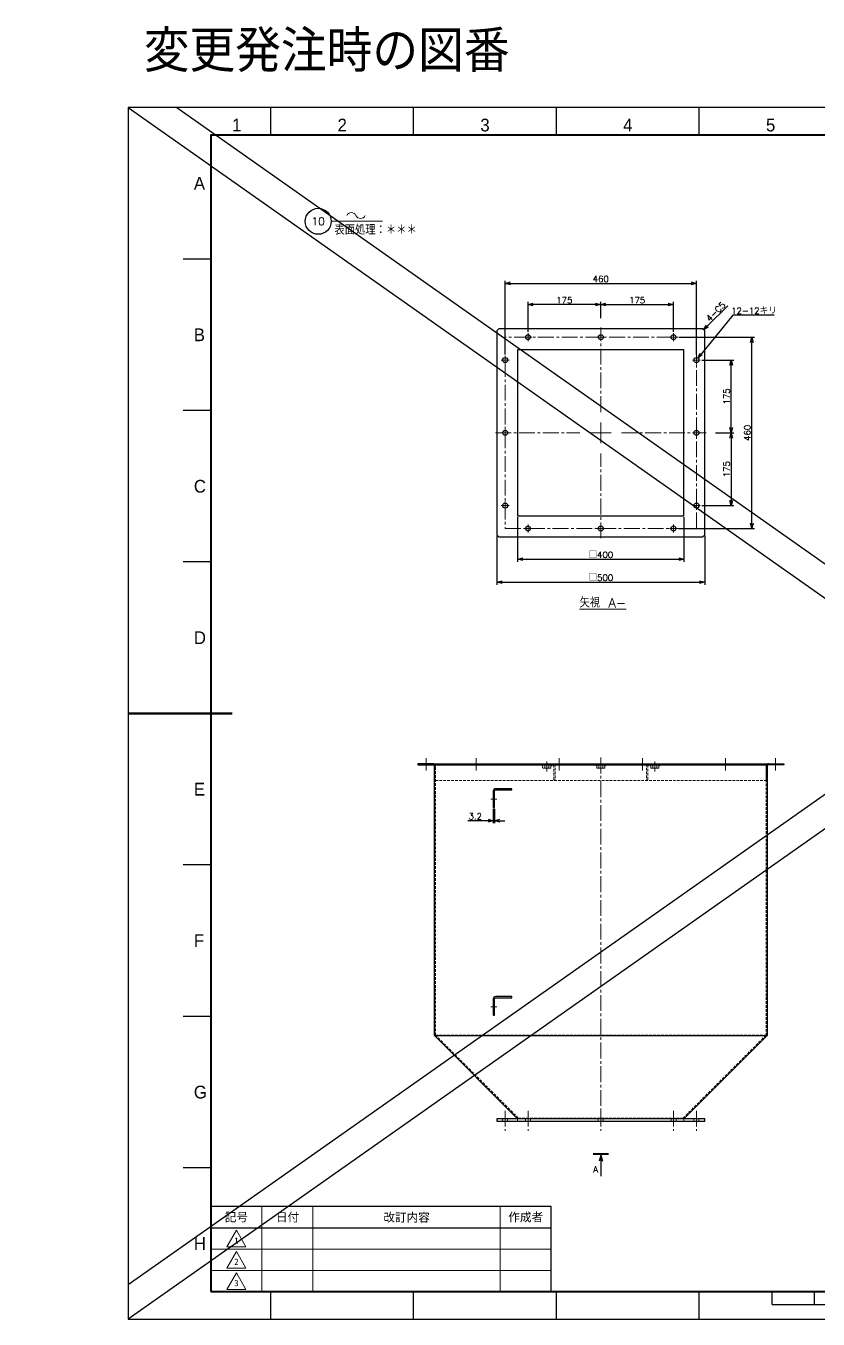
# Model space of a CAD drawing. Header units: millimetres. Extents: x 0 to 13385, y -24 to 3112.
# Drawn here: x 4395 to 6301, y 0 to 3111 of the extents above; entities that cross this region are included whole.
import ezdxf
from ezdxf import colors
from ezdxf.entities.mleader import LeaderData, LeaderLine
from ezdxf.enums import TextEntityAlignment as Align
from ezdxf.math import Vec2, Vec3

# ---------------------------------------------------------------- set-up
doc = ezdxf.new("R2010")
doc.units = ezdxf.units.MM
doc.header["$LTSCALE"] = 2
doc.header["$PDMODE"] = 99
doc.header["$PDSIZE"] = 1
doc.linetypes.add('CENTER2', pattern=[28.575, 19.05, -3.175, 3.175, -3.175])
doc.linetypes.add('HIDDEN2', pattern=[4.7625, 3.175, -1.5875])
for name, color, linetype, lineweight in [('01_外形線', 7, 'Continuous', 25), ('03_かくれ線', 6, 'HIDDEN2', 13), ('04_中心線', 1, 'CENTER2', 9), ('07_TEXT', 3, 'Continuous', 13), ('08_DIM', 3, 'Continuous', 13), ('99_図枠', 7, 'Continuous', 40)]:
    doc.layers.add(name, color=color, linetype=linetype, lineweight=lineweight)
doc.styles.add('KSS_TXT', font='txt.shx', dxfattribs={"bigfont": 'extfont2.shx'})
doc.styles.add('MS_G', font='MS Gothic.ttf')
doc.styles.get("Standard").update_dxf_attribs({"font": 'txt.shx', "bigfont": 'extfont2.shx'})
doc.styles.add('表題用', font='MS PGothic.ttf')
doc.dimstyles.new('KSS_DIM', dxfattribs={"dimscale": 5, "dimtxt": 3, "dimasz": 2.5, "dimexe": 1.25, "dimexo": 0.625, "dimtad": 1, "dimdsep": 46, "dimtxsty": 'KSS_TXT', "dimblk": 'OPEN30', "dimcen": 0, "dimazin": 2, "dimtfac": 0.75, "dimtmove": 0, "dimatfit": 3, "dimldrblk": 'OPEN30', "dimfxl": 1.25, "dimtolj": 1, "dimarcsym": 0})
doc.dimstyles.new('KSS_DIM$3', dxfattribs={"dimscale": 5, "dimtxt": 3, "dimasz": 2.5, "dimexe": 1.25, "dimexo": 0.625, "dimtad": 1, "dimtih": 1, "dimtoh": 1, "dimdsep": 46, "dimtxsty": 'KSS_TXT', "dimblk": 'OPEN30', "dimcen": 0, "dimazin": 2, "dimtfac": 0.75, "dimtofl": 0, "dimtmove": 0, "dimatfit": 3, "dimldrblk": 'OPEN30', "dimfxl": 1.25, "dimtolj": 1, "dimarcsym": 0})

# ---------------------------------------------------------------- blocks, each defined once
blk = doc.blocks.new('*U218')
at = {"layer": '04_中心線', "color": 0, "linetype": 'CENTER2', "transparency": 16777216}
for p, q in [((0, 50), (0, 253.5)), ((-253.5, 0), (-50, 0)), ((50, 0), (253.5, 0)), ((0, -253.5), (0, -50))]:
    blk.add_line(p, q, dxfattribs=at)
at = {"layer": '04_中心線', "color": 0, "linetype": 'Continuous', "transparency": 16777216}
for p, q in [((-25, 0), (25, 0)), ((0, -25), (0, 25))]:
    blk.add_line(p, q, dxfattribs=at)
blk = doc.blocks.new('*U219')
at = {"layer": '04_中心線', "color": 0, "linetype": 'CENTER2', "transparency": 16777216}
for p, q in [((-9.5, 0), (-1.2, 0)), ((0, 1.2), (0, 9.5)), ((1.2, 0), (9.5, 0)), ((0, -9.5), (0, -1.2))]:
    blk.add_line(p, q, dxfattribs=at)
at = {"layer": '04_中心線', "color": 0, "linetype": 'Continuous', "transparency": 16777216}
for p, q in [((-0.6, 0), (0.6, 0)), ((0, -0.6), (0, 0.6))]:
    blk.add_line(p, q, dxfattribs=at)
blk = doc.blocks.new('*U220')
at = {"layer": '04_中心線', "color": 0, "linetype": 'CENTER2', "transparency": 16777216}
for p, q in [((-9.5, 0), (-1.2, 0)), ((0, 1.2), (0, 9.5)), ((1.2, 0), (9.5, 0)), ((0, -9.5), (0, -1.2))]:
    blk.add_line(p, q, dxfattribs=at)
at = {"layer": '04_中心線', "color": 0, "linetype": 'Continuous', "transparency": 16777216}
for p, q in [((-0.6, 0), (0.6, 0)), ((0, -0.6), (0, 0.6))]:
    blk.add_line(p, q, dxfattribs=at)
blk = doc.blocks.new('*U221')
at = {"layer": '04_中心線', "color": 0, "linetype": 'CENTER2', "transparency": 16777216}
for p, q in [((-9.5, 0), (-1.2, 0)), ((0, 1.2), (0, 9.5)), ((1.2, 0), (9.5, 0)), ((0, -9.5), (0, -1.2))]:
    blk.add_line(p, q, dxfattribs=at)
at = {"layer": '04_中心線', "color": 0, "linetype": 'Continuous', "transparency": 16777216}
for p, q in [((-0.6, 0), (0.6, 0)), ((0, -0.6), (0, 0.6))]:
    blk.add_line(p, q, dxfattribs=at)
blk = doc.blocks.new('*U222')
at = {"layer": '04_中心線', "color": 0, "linetype": 'CENTER2', "transparency": 16777216}
for p, q in [((-9.5, 0), (-1.2, 0)), ((0, 1.2), (0, 9.5)), ((1.2, 0), (9.5, 0)), ((0, -9.5), (0, -1.2))]:
    blk.add_line(p, q, dxfattribs=at)
at = {"layer": '04_中心線', "color": 0, "linetype": 'Continuous', "transparency": 16777216}
for p, q in [((-0.6, 0), (0.6, 0)), ((0, -0.6), (0, 0.6))]:
    blk.add_line(p, q, dxfattribs=at)
blk = doc.blocks.new('*U223')
at = {"layer": '04_中心線', "color": 0, "linetype": 'CENTER2', "transparency": 16777216}
for p, q in [((-9.5, 0), (-1.2, 0)), ((0, 1.2), (0, 9.5)), ((1.2, 0), (9.5, 0)), ((0, -9.5), (0, -1.2))]:
    blk.add_line(p, q, dxfattribs=at)
at = {"layer": '04_中心線', "color": 0, "linetype": 'Continuous', "transparency": 16777216}
for p, q in [((-0.6, 0), (0.6, 0)), ((0, -0.6), (0, 0.6))]:
    blk.add_line(p, q, dxfattribs=at)
blk = doc.blocks.new('*U224')
at = {"layer": '04_中心線', "color": 0, "linetype": 'CENTER2', "transparency": 16777216}
for p, q in [((-9.5, 0), (-1.2, 0)), ((0, 1.2), (0, 9.5)), ((1.2, 0), (9.5, 0)), ((0, -9.5), (0, -1.2))]:
    blk.add_line(p, q, dxfattribs=at)
at = {"layer": '04_中心線', "color": 0, "linetype": 'Continuous', "transparency": 16777216}
for p, q in [((-0.6, 0), (0.6, 0)), ((0, -0.6), (0, 0.6))]:
    blk.add_line(p, q, dxfattribs=at)
blk = doc.blocks.new('*U225')
at = {"layer": '04_中心線', "color": 0, "linetype": 'CENTER2', "transparency": 16777216}
for p, q in [((-9.5, 0), (-1.2, 0)), ((0, 1.2), (0, 9.5)), ((1.2, 0), (9.5, 0)), ((0, -9.5), (0, -1.2))]:
    blk.add_line(p, q, dxfattribs=at)
at = {"layer": '04_中心線', "color": 0, "linetype": 'Continuous', "transparency": 16777216}
for p, q in [((-0.6, 0), (0.6, 0)), ((0, -0.6), (0, 0.6))]:
    blk.add_line(p, q, dxfattribs=at)
blk = doc.blocks.new('*U226')
at = {"layer": '04_中心線', "color": 0, "linetype": 'CENTER2', "transparency": 16777216}
for p, q in [((-9.5, 0), (-1.2, 0)), ((0, 1.2), (0, 9.5)), ((1.2, 0), (9.5, 0)), ((0, -9.5), (0, -1.2))]:
    blk.add_line(p, q, dxfattribs=at)
at = {"layer": '04_中心線', "color": 0, "linetype": 'Continuous', "transparency": 16777216}
for p, q in [((-0.6, 0), (0.6, 0)), ((0, -0.6), (0, 0.6))]:
    blk.add_line(p, q, dxfattribs=at)
blk = doc.blocks.new('*U196')
at = {"layer": '04_中心線', "color": 0, "linetype": 'CENTER2', "transparency": 16777216}
for p, q in [((-9.5, 0), (-1.2, 0)), ((0, 1.2), (0, 9.5)), ((1.2, 0), (9.5, 0)), ((0, -9.5), (0, -1.2))]:
    blk.add_line(p, q, dxfattribs=at)
at = {"layer": '04_中心線', "color": 0, "linetype": 'Continuous', "transparency": 16777216}
for p, q in [((-0.6, 0), (0.6, 0)), ((0, -0.6), (0, 0.6))]:
    blk.add_line(p, q, dxfattribs=at)
blk = doc.blocks.new('*U197')
at = {"layer": '04_中心線', "color": 0, "linetype": 'CENTER2', "transparency": 16777216}
for p, q in [((-9.5, 0), (-1.2, 0)), ((0, 1.2), (0, 9.5)), ((1.2, 0), (9.5, 0)), ((0, -9.5), (0, -1.2))]:
    blk.add_line(p, q, dxfattribs=at)
at = {"layer": '04_中心線', "color": 0, "linetype": 'Continuous', "transparency": 16777216}
for p, q in [((-0.6, 0), (0.6, 0)), ((0, -0.6), (0, 0.6))]:
    blk.add_line(p, q, dxfattribs=at)
blk = doc.blocks.new('*U198')
at = {"layer": '04_中心線', "color": 0, "linetype": 'CENTER2', "transparency": 16777216}
for p, q in [((-9.5, 0), (-1.2, 0)), ((0, 1.2), (0, 9.5)), ((1.2, 0), (9.5, 0)), ((0, -9.5), (0, -1.2))]:
    blk.add_line(p, q, dxfattribs=at)
at = {"layer": '04_中心線', "color": 0, "linetype": 'Continuous', "transparency": 16777216}
for p, q in [((-0.6, 0), (0.6, 0)), ((0, -0.6), (0, 0.6))]:
    blk.add_line(p, q, dxfattribs=at)
blk = doc.blocks.new('*U199')
at = {"layer": '04_中心線', "color": 0, "linetype": 'CENTER2', "transparency": 16777216}
for p, q in [((-9.5, 0), (-1.2, 0)), ((0, 1.2), (0, 9.5)), ((1.2, 0), (9.5, 0)), ((0, -9.5), (0, -1.2))]:
    blk.add_line(p, q, dxfattribs=at)
at = {"layer": '04_中心線', "color": 0, "linetype": 'Continuous', "transparency": 16777216}
for p, q in [((-0.6, 0), (0.6, 0)), ((0, -0.6), (0, 0.6))]:
    blk.add_line(p, q, dxfattribs=at)
blk = doc.blocks.new('AM_BALLOON1')
at = {"transparency": 16777216}
blk.add_circle((0, 0), 5, dxfattribs=at)
blk.add_attdef('B_NUMBER', text='', height=3, dxfattribs=at).set_placement((0, 0), align=Align.MIDDLE_CENTER)
blk = doc.blocks.new('_OPEN')
at = {"color": 0, "linetype": 'ByBlock'}
for p, q in [((-1, 0.17), (0, 0)), ((0, 0), (-1, -0.17)), ((0, 0), (-1, 0))]:
    blk.add_line(p, q, dxfattribs=at)
blk = doc.blocks.new('p1ba05')
for centre, start, end in [((-2.95, 0.29), 24.2276, 155.5758), ((0, 1.62), 204.2276, 335.5758)]:
    blk.add_arc(centre, 1.62, start, end)
blk = doc.blocks.new('seca05')
for q in [(-0.8, -3.5), (0.8, -3.5), (0, -10.64)]:
    blk.add_line((0, -0.5), q)
blk.add_solid([(-3.76, 0.5), (3.76, 0.5), (-3.76, -0.5), (3.76, -0.5)])
blk.add_attdef('A', text='', height=3).set_placement((-2.5, -7.37), align=Align.MIDDLE)
blk = doc.blocks.new('_Open30')
at = {"color": 0, "linetype": 'ByBlock', "lineweight": -2}
for p, q in [((-1, 0.27), (0, 0)), ((0, 0), (-1, -0.27)), ((0, 0), (-1, 0))]:
    blk.add_line(p, q, dxfattribs=at)
blk = doc.blocks.new('*D285')
at = {"layer": '08_DIM', "color": 0, "lineweight": -2, "transparency": 16777216}
for p, q in [((6021.3, 2307.2), (6098.1, 2307.2)), ((6091.8, 2144.7), (6091.8, 2294.7)), ((6054.1, 2132.2), (6098.1, 2132.2))]:
    blk.add_line(p, q, dxfattribs=at)
at = {"layer": 'Defpoints', "color": 0, "transparency": 16777216}
for p in [(6018.2, 2307.2), (6091.8, 2307.2), (6050.9, 2132.2)]:
    blk.add_point(p, dxfattribs=at)
at = {"layer": '08_DIM', "color": 0, "lineweight": -2, "transparency": 16777216, "xscale": 12.5, "yscale": 12.5, "zscale": 12.5}
for p, rotation in [((6091.8, 2307.2), 90), ((6091.8, 2132.2), 270)]:
    blk.add_blockref('_Open30', p, dxfattribs=dict(at, rotation=rotation))
at = {"layer": '08_DIM', "color": 0, "transparency": 16777216, "insert": (6081.2, 2219.7), "char_height": 15, "attachment_point": 5, "rotation": 90, "style": 'KSS_TXT'}
blk.add_mtext('\\A1;175', dxfattribs=at)
blk = doc.blocks.new('*D286')
at = {"layer": '08_DIM', "color": 0, "lineweight": -2, "transparency": 16777216}
for p, q in [((6054.1, 2132.2), (6098.1, 2132.2)), ((6091.8, 2119.7), (6091.8, 1969.7)), ((6021.3, 1957.2), (6098.1, 1957.2))]:
    blk.add_line(p, q, dxfattribs=at)
at = {"layer": 'Defpoints', "color": 0, "transparency": 16777216}
for p in [(6050.9, 2132.2), (6018.2, 1957.2), (6091.8, 1957.2)]:
    blk.add_point(p, dxfattribs=at)
at = {"layer": '08_DIM', "color": 0, "lineweight": -2, "transparency": 16777216, "xscale": 12.5, "yscale": 12.5, "zscale": 12.5}
for p, rotation in [((6091.8, 2132.2), 90), ((6091.8, 1957.2), 270)]:
    blk.add_blockref('_Open30', p, dxfattribs=dict(at, rotation=rotation))
at = {"layer": '08_DIM', "color": 0, "transparency": 16777216, "insert": (6081.2, 2044.7), "char_height": 15, "attachment_point": 5, "rotation": 90, "style": 'KSS_TXT'}
blk.add_mtext('\\A1;175', dxfattribs=at)
blk = doc.blocks.new('*D287')
at = {"layer": '08_DIM', "color": 0, "lineweight": -2, "transparency": 16777216}
for p, q in [((5966.3, 2362.2), (6147.7, 2362.2)), ((6141.4, 1914.7), (6141.4, 2349.7)), ((5966.3, 1902.2), (6147.7, 1902.2))]:
    blk.add_line(p, q, dxfattribs=at)
at = {"layer": 'Defpoints', "color": 0, "transparency": 16777216}
for p in [(5963.2, 2362.2), (6141.4, 2362.2), (5963.2, 1902.2)]:
    blk.add_point(p, dxfattribs=at)
at = {"layer": '08_DIM', "color": 0, "lineweight": -2, "transparency": 16777216, "xscale": 12.5, "yscale": 12.5, "zscale": 12.5}
for p, rotation in [((6141.4, 2362.2), 90), ((6141.4, 1902.2), 270)]:
    blk.add_blockref('_Open30', p, dxfattribs=dict(at, rotation=rotation))
at = {"layer": '08_DIM', "color": 0, "transparency": 16777216, "insert": (6130.8, 2132.2), "char_height": 15, "attachment_point": 5, "rotation": 90, "style": 'KSS_TXT'}
blk.add_mtext('\\A1;460', dxfattribs=at)
blk = doc.blocks.new('*D288')
at = {"layer": '08_DIM', "color": 0, "lineweight": -2, "transparency": 16777216}
for p, q in [((5778.2, 2408.1), (5778.2, 2447)), ((5790.7, 2440.8), (5940.7, 2440.8)), ((5953.2, 2375.3), (5953.2, 2447))]:
    blk.add_line(p, q, dxfattribs=at)
at = {"layer": 'Defpoints', "color": 0, "transparency": 16777216}
for p in [(5953.2, 2440.8), (5778.2, 2404.9), (5953.2, 2372.2)]:
    blk.add_point(p, dxfattribs=at)
at = {"layer": '08_DIM', "color": 0, "lineweight": -2, "transparency": 16777216, "xscale": 12.5, "yscale": 12.5, "zscale": 12.5, "rotation": 180}
blk.add_blockref('_Open30', (5778.2, 2440.8), dxfattribs=at)
at = {"layer": '08_DIM', "color": 0, "lineweight": -2, "transparency": 16777216, "xscale": 12.5, "yscale": 12.5, "zscale": 12.5}
blk.add_blockref('_Open30', (5953.2, 2440.8), dxfattribs=at)
at = {"layer": '08_DIM', "color": 0, "transparency": 16777216, "insert": (5865.7, 2451.4), "char_height": 15, "attachment_point": 5, "style": 'KSS_TXT'}
blk.add_mtext('\\A1;175', dxfattribs=at)
blk = doc.blocks.new('*D289')
at = {"layer": '08_DIM', "color": 0, "lineweight": -2, "transparency": 16777216}
for p, q in [((5603.2, 2375.3), (5603.2, 2447)), ((5765.7, 2440.8), (5615.7, 2440.8)), ((5778.2, 2408.1), (5778.2, 2447))]:
    blk.add_line(p, q, dxfattribs=at)
at = {"layer": 'Defpoints', "color": 0, "transparency": 16777216}
for p in [(5603.2, 2440.8), (5778.2, 2404.9), (5603.2, 2372.2)]:
    blk.add_point(p, dxfattribs=at)
at = {"layer": '08_DIM', "color": 0, "lineweight": -2, "transparency": 16777216, "xscale": 12.5, "yscale": 12.5, "zscale": 12.5, "rotation": 180}
blk.add_blockref('_Open30', (5603.2, 2440.8), dxfattribs=at)
at = {"layer": '08_DIM', "color": 0, "lineweight": -2, "transparency": 16777216, "xscale": 12.5, "yscale": 12.5, "zscale": 12.5}
blk.add_blockref('_Open30', (5778.2, 2440.8), dxfattribs=at)
at = {"layer": '08_DIM', "color": 0, "transparency": 16777216, "insert": (5690.7, 2451.4), "char_height": 15, "attachment_point": 5, "style": 'KSS_TXT'}
blk.add_mtext('\\A1;175', dxfattribs=at)
blk = doc.blocks.new('*D282')
at = {"layer": '08_DIM', "color": 0, "lineweight": -2, "transparency": 16777216}
for p, q in [((5548.2, 2320.3), (5548.2, 2498)), ((5560.7, 2491.8), (5995.7, 2491.8)), ((6008.2, 2320.3), (6008.2, 2498))]:
    blk.add_line(p, q, dxfattribs=at)
at = {"layer": 'Defpoints', "color": 0, "transparency": 16777216}
for p in [(6008.2, 2491.8), (5548.2, 2317.2), (6008.2, 2317.2)]:
    blk.add_point(p, dxfattribs=at)
at = {"layer": '08_DIM', "color": 0, "lineweight": -2, "transparency": 16777216, "xscale": 12.5, "yscale": 12.5, "zscale": 12.5, "rotation": 180}
blk.add_blockref('_Open30', (5548.2, 2491.8), dxfattribs=at)
at = {"layer": '08_DIM', "color": 0, "lineweight": -2, "transparency": 16777216, "xscale": 12.5, "yscale": 12.5, "zscale": 12.5}
blk.add_blockref('_Open30', (6008.2, 2491.8), dxfattribs=at)
at = {"layer": '08_DIM', "color": 0, "transparency": 16777216, "insert": (5778.2, 2502.4), "char_height": 15, "attachment_point": 5, "style": 'KSS_TXT'}
blk.add_mtext('\\A1;460', dxfattribs=at)
blk = doc.blocks.new('*D283')
at = {"layer": '08_DIM', "color": 0, "lineweight": -2, "transparency": 16777216}
for p, q in [((6095.5, 2415.2), (6019.8, 2321.6)), ((6195.6, 2415.2), (6095.5, 2415.2))]:
    blk.add_line(p, q, dxfattribs=at)
at = {"layer": 'Defpoints', "color": 0, "transparency": 16777216}
for p in [(6004.4, 2302.5), (6012, 2311.9)]:
    blk.add_point(p, dxfattribs=at)
at = {"layer": '08_DIM', "color": 0, "lineweight": -2, "transparency": 16777216, "xscale": 12.5, "yscale": 12.5, "zscale": 12.5, "rotation": 231.0508291700527}
blk.add_blockref('_Open30', (6012, 2311.9), dxfattribs=at)
at = {"layer": '08_DIM', "color": 0, "transparency": 16777216, "insert": (6147.1, 2425.8), "char_height": 15, "attachment_point": 5, "style": 'KSS_TXT'}
blk.add_mtext('\\A1;12-12キリ', dxfattribs=at)
blk = doc.blocks.new('*D284')
at = {"layer": '08_DIM', "color": 0, "lineweight": -2, "transparency": 16777216}
blk.add_line((6034.5, 2388.5), (6083.8, 2437.8), dxfattribs=at)
at = {"layer": 'Defpoints', "color": 0, "transparency": 16777216}
for p in [(6134.5, 2488.5), (6134.5, 2488.5), (6025.7, 2379.7)]:
    blk.add_point(p, dxfattribs=at)
at = {"layer": '08_DIM', "color": 0, "lineweight": -2, "transparency": 16777216, "xscale": 12.5, "yscale": 12.5, "zscale": 12.5, "rotation": 225}
blk.add_blockref('_Open30', (6025.7, 2379.7), dxfattribs=at)
at = {"layer": '08_DIM', "color": 0, "transparency": 16777216, "insert": (6054.7, 2423.7), "char_height": 15, "attachment_point": 5, "rotation": 45, "style": 'KSS_TXT'}
blk.add_mtext('\\A1;4-C5', dxfattribs=at)
blk = doc.blocks.new('*D290')
at = {"layer": '08_DIM', "color": 0, "lineweight": -2, "transparency": 16777216}
for p, q in [((5578.2, 1929.1), (5578.2, 1821.8)), ((5978.2, 1929.1), (5978.2, 1821.8)), ((5590.7, 1828.1), (5965.7, 1828.1))]:
    blk.add_line(p, q, dxfattribs=at)
at = {"layer": 'Defpoints', "color": 0, "transparency": 16777216}
for p in [(5578.2, 1932.2), (5978.2, 1932.2), (5978.2, 1828.1)]:
    blk.add_point(p, dxfattribs=at)
at = {"layer": '08_DIM', "color": 0, "lineweight": -2, "transparency": 16777216, "xscale": 12.5, "yscale": 12.5, "zscale": 12.5, "rotation": 180}
blk.add_blockref('_Open30', (5578.2, 1828.1), dxfattribs=at)
at = {"layer": '08_DIM', "color": 0, "lineweight": -2, "transparency": 16777216, "xscale": 12.5, "yscale": 12.5, "zscale": 12.5}
blk.add_blockref('_Open30', (5978.2, 1828.1), dxfattribs=at)
at = {"layer": '08_DIM', "color": 0, "transparency": 16777216, "insert": (5778.2, 1838.7), "char_height": 15, "attachment_point": 5, "style": 'KSS_TXT'}
blk.add_mtext('\\A1;□400', dxfattribs=at)
blk = doc.blocks.new('*D291')
at = {"layer": '08_DIM', "color": 0, "lineweight": -2, "transparency": 16777216}
for p, q in [((5528.2, 1884.1), (5528.2, 1766.6)), ((6028.2, 1884.1), (6028.2, 1766.6)), ((5540.7, 1772.9), (6015.7, 1772.9))]:
    blk.add_line(p, q, dxfattribs=at)
at = {"layer": 'Defpoints', "color": 0, "transparency": 16777216}
for p in [(5528.2, 1887.2), (6028.2, 1887.2), (6028.2, 1772.9)]:
    blk.add_point(p, dxfattribs=at)
at = {"layer": '08_DIM', "color": 0, "lineweight": -2, "transparency": 16777216, "xscale": 12.5, "yscale": 12.5, "zscale": 12.5, "rotation": 180}
blk.add_blockref('_Open30', (5528.2, 1772.9), dxfattribs=at)
at = {"layer": '08_DIM', "color": 0, "lineweight": -2, "transparency": 16777216, "xscale": 12.5, "yscale": 12.5, "zscale": 12.5}
blk.add_blockref('_Open30', (6028.2, 1772.9), dxfattribs=at)
at = {"layer": '08_DIM', "color": 0, "transparency": 16777216, "insert": (5778.2, 1783.5), "char_height": 15, "attachment_point": 5, "style": 'KSS_TXT'}
blk.add_mtext('\\A1;□500', dxfattribs=at)
blk = doc.blocks.new('*D292')
at = {"layer": '08_DIM', "color": 0, "lineweight": -2, "transparency": 16777216}
for p, q in [((5519.5, 1228), (5519.5, 1192.8)), ((5522.7, 1228), (5522.7, 1192.8)), ((5507, 1199.1), (5458.3, 1199.1)), ((5522.7, 1199.1), (5519.5, 1199.1)), ((5535.2, 1199.1), (5547.7, 1199.1))]:
    blk.add_line(p, q, dxfattribs=at)
at = {"layer": 'Defpoints', "color": 0, "transparency": 16777216}
for p in [(5519.5, 1231.1), (5522.7, 1231.1), (5519.5, 1199.1)]:
    blk.add_point(p, dxfattribs=at)
at = {"layer": '08_DIM', "color": 0, "lineweight": -2, "transparency": 16777216, "xscale": 12.5, "yscale": 12.5, "zscale": 12.5}
blk.add_blockref('_Open30', (5519.5, 1199.1), dxfattribs=at)
at = {"layer": '08_DIM', "color": 0, "lineweight": -2, "transparency": 16777216, "xscale": 12.5, "yscale": 12.5, "zscale": 12.5, "rotation": 180}
blk.add_blockref('_Open30', (5522.7, 1199.1), dxfattribs=at)
at = {"layer": '08_DIM', "color": 0, "transparency": 16777216, "insert": (5476.4, 1209.7), "char_height": 15, "attachment_point": 5, "style": 'KSS_TXT'}
blk.add_mtext('\\A1;3.2', dxfattribs=at)

msp = doc.modelspace()

# ---------------------------------------------------------------- hatches: boundary and pattern name
at = {"layer": '03_かくれ線'}
h = msp.add_hatch(color=256, dxfattribs=at)
h.dxf.hatch_style = 1
h.paths.add_polyline_path([(5638.375, 1333.142), (5635.69, 1333.142, 0.01693831), (5635.386, 1333.131), (5638.375, 1330.142)])
h = msp.add_hatch(color=256, dxfattribs=at)
h.dxf.hatch_style = 1
h.paths.add_polyline_path([(5658.005, 1333.142), (5660.69, 1333.142, -0.01693831), (5660.995, 1333.131), (5658.005, 1330.142)])
h = msp.add_hatch(color=256, dxfattribs=at)
h.dxf.hatch_style = 1
h.paths.add_polyline_path([(5768.375, 1330.142), (5768.375, 1333.142), (5765.375, 1333.142)])
h.paths.add_polyline_path([(5788.005, 1330.142), (5791.005, 1333.142), (5788.005, 1333.142)])
h = msp.add_hatch(color=256, dxfattribs=at)
h.dxf.hatch_style = 1
h.paths.add_polyline_path([(5898.375, 1333.142), (5895.69, 1333.142, 0.01693831), (5895.386, 1333.131), (5898.375, 1330.142)])
h = msp.add_hatch(color=256, dxfattribs=at)
h.dxf.hatch_style = 1
h.paths.add_polyline_path([(5918.005, 1333.142), (5920.69, 1333.142, -0.01693831), (5920.995, 1333.131), (5918.005, 1330.142)])

# ---------------------------------------------------------------- linework, layer by layer
for p, q in [((8782.009, 2914.599), (4641.004, 0)), ((8664.573, 2914.599), (4641.004, 82.656)), ((4641.004, 2914.599), (8782.009, 0)), ((4758.44, 2914.599), (8782.009, 82.656)), ((5378.19, 1336.142), (6178.19, 1336.142)), ((5378.19, 1333.142), (6178.19, 1333.142))]:
    msp.add_line(p, q)
msp.add_lwpolyline([(5978.19, 482.142), (5578.19, 482.142), (5378.19, 682.142), (5378.19, 1336.142), (6178.19, 1336.142), (6178.19, 682.142), (5978.19, 482.142)])
for points in [[(5519.54, 1270.142), (5519.54, 1231.142), (5522.54, 1231.142), (5522.54, 1270.142, -0.41421356), (5525.54, 1273.142), (5564.54, 1273.142), (5564.54, 1276.142), (5525.54, 1276.142, 0.41421356)], [(5519.54, 770.142), (5519.54, 731.142), (5522.54, 731.142), (5522.54, 770.142, -0.41421356), (5525.54, 773.142), (5564.54, 773.142), (5564.54, 776.142), (5525.54, 776.142, 0.41421356)]]:
    msp.add_lwpolyline(points, format="xyb", close=True)
at = {"layer": '01_外形線'}
for p, q in [((5374.49, 1336.142), (5338.19, 1336.142)), ((5338.19, 1336.142), (5338.19, 1333.142)), ((5338.19, 1333.142), (5375.19, 1333.142)), ((6178.19, 1330.142), (6178.19, 1330.142)), ((6218.19, 1333.142), (6181.19, 1333.142)), ((6181.89, 1336.142), (6218.19, 1336.142)), ((6218.19, 1336.142), (6218.19, 1333.142)), ((5378.19, 682.142), (6178.19, 682.142))]:
    msp.add_line(p, q, dxfattribs=at)
for points in [[(5533.19, 1882.19), (6023.19, 1882.19), (6028.19, 1887.19), (6028.19, 2377.19), (6023.19, 2382.19), (5533.19, 2382.19), (5528.19, 2377.19), (5528.19, 1887.19)], [(5578.19, 1932.19), (5978.19, 1932.19), (5978.19, 2332.19), (5578.19, 2332.19)], [(5528.19, 476.142), (6028.19, 476.142), (6028.19, 482.142), (5528.19, 482.142)]]:
    msp.add_lwpolyline(points, close=True, dxfattribs=at)
for centre in [(5603.19, 2362.19), (5778.19, 2362.19), (5953.19, 2362.19), (5548.19, 2307.19), (6008.19, 2307.19), (5548.19, 2132.19), (6008.19, 2132.19), (5548.19, 1957.19), (6008.19, 1957.19), (5603.19, 1902.19), (5778.19, 1902.19), (5953.19, 1902.19)]:
    msp.add_circle(centre, 6, dxfattribs=at)
for centre, radius, start, end in [((5374.49, 1330.142), 6, 51.926877, 90), ((5375.19, 1330.142), 3, 360, 90), ((6181.89, 1330.142), 6, 90, 128.073123), ((6181.19, 1330.142), 3, 90, 180)]:
    msp.add_arc(centre, radius, start, end, dxfattribs=at)
at = {"layer": '03_かくれ線'}
for p, q in [((5352.19, 1336.142), (5352.19, 1333.142)), ((5364.19, 1336.142), (5364.19, 1333.142)), ((6175.89, 1333.142), (5380.49, 1333.142)), ((5472.19, 1336.142), (5472.19, 1333.142)), ((5484.19, 1336.142), (5484.19, 1333.142)), ((5672.19, 1336.142), (5672.19, 1333.142)), ((5684.19, 1336.142), (5684.19, 1333.142)), ((5772.19, 1336.142), (5772.19, 1333.142)), ((5772.19, 1336.142), (5772.19, 1333.142)), ((5784.19, 1336.142), (5784.19, 1333.142)), ((5784.19, 1336.142), (5784.19, 1333.142)), ((5872.19, 1336.142), (5872.19, 1333.142)), ((5884.19, 1336.142), (5884.19, 1333.142)), ((6072.19, 1336.142), (6072.19, 1333.142)), ((6084.19, 1336.142), (6084.19, 1333.142)), ((6192.19, 1336.142), (6192.19, 1333.142)), ((6204.19, 1336.142), (6204.19, 1333.142)), ((5522.54, 1256.642), (5519.54, 1256.642)), ((5522.54, 1245.642), (5519.54, 1245.642)), ((5522.54, 756.642), (5519.54, 756.642)), ((5522.54, 745.642), (5519.54, 745.642)), ((5378.19, 682.142), (5380.49, 683.094)), ((5380.49, 683.094), (6175.89, 683.094)), ((6178.19, 682.142), (6175.89, 683.094)), ((5542.19, 482.142), (5542.19, 476.142)), ((5554.19, 482.142), (5554.19, 476.142)), ((5578.19, 482.142), (5579.816, 483.768)), ((5578.19, 482.142), (5578.19, 476.142)), ((5597.19, 482.142), (5597.19, 476.142)), ((5609.19, 482.142), (5609.19, 476.142)), ((5772.19, 482.142), (5772.19, 476.142)), ((5784.19, 482.142), (5784.19, 476.142)), ((5947.19, 482.142), (5947.19, 476.142)), ((5959.19, 482.142), (5959.19, 476.142)), ((5978.19, 482.142), (5976.564, 483.768)), ((5978.19, 482.142), (5978.19, 476.142)), ((6002.19, 482.142), (6002.19, 476.142)), ((6014.19, 482.142), (6014.19, 476.142))]:
    msp.add_line(p, q, dxfattribs=at)
for points in [[(6175.89, 1336.142), (6175.89, 683.094), (5976.564, 483.768), (5579.816, 483.768), (5380.49, 683.094), (5380.49, 1336.142)], [(5658.005, 1333.142), (5638.375, 1333.142)], [(5638.375, 1333.142), (5638.375, 1326.045)], [(5638.375, 1326.045), (5639.94, 1325.142)], [(5656.44, 1325.142), (5639.94, 1325.142)], [(5643.283, 1333.142), (5643.283, 1326.045)], [(5653.098, 1333.142), (5653.098, 1326.045)], [(5658.005, 1326.045), (5656.44, 1325.142)], [(5658.005, 1333.142), (5658.005, 1326.045)], [(5658.005, 1333.142), (5658.005, 1330.142), (5661.005, 1333.142), (5658.005, 1333.142)], [(5768.375, 1333.142), (5768.375, 1330.142), (5765.375, 1333.142), (5768.375, 1333.142)], [(5768.375, 1333.142), (5788.005, 1333.142)], [(5768.375, 1333.142), (5768.375, 1326.045)], [(5768.375, 1326.045), (5769.94, 1325.142)], [(5769.94, 1325.142), (5786.44, 1325.142)], [(5773.283, 1333.142), (5773.283, 1326.045)], [(5783.098, 1333.142), (5783.098, 1326.045)], [(5788.005, 1326.045), (5786.44, 1325.142)], [(5788.005, 1333.142), (5788.005, 1326.045)], [(5788.005, 1333.142), (5788.005, 1330.142), (5791.005, 1333.142), (5788.005, 1333.142)], [(5898.375, 1333.142), (5898.375, 1330.142), (5895.375, 1333.142), (5898.375, 1333.142)], [(5898.375, 1333.142), (5918.005, 1333.142)], [(5898.375, 1333.142), (5898.375, 1326.045)], [(5898.375, 1326.045), (5899.94, 1325.142)], [(5899.94, 1325.142), (5916.44, 1325.142)], [(5903.283, 1333.142), (5903.283, 1326.045)], [(5913.098, 1333.142), (5913.098, 1326.045)], [(5918.005, 1326.045), (5916.44, 1325.142)], [(5918.005, 1333.142), (5918.005, 1326.045)], [(5918.005, 1333.142), (5918.005, 1330.142), (5921.005, 1333.142), (5918.005, 1333.142)]]:
    msp.add_lwpolyline(points, dxfattribs=at)
msp.add_lwpolyline([(5380.49, 1296.142), (6175.89, 1296.142), (6175.89, 1336.142), (5380.49, 1336.142)], close=True, dxfattribs=at)
for points in [[(5668.19, 1296.142), (5667.19, 1296.142, -0.41421356), (5665.19, 1298.142), (5665.19, 1328.642, 0.41421356), (5660.69, 1333.142), (5630.19, 1333.142, -0.41421356), (5628.19, 1335.142), (5628.19, 1336.142), (5668.19, 1336.142)], [(5888.19, 1296.142), (5889.19, 1296.142, 0.41421356), (5891.19, 1298.142), (5891.19, 1328.642, -0.41421356), (5895.69, 1333.142), (5926.19, 1333.142, 0.41421356), (5928.19, 1335.142), (5928.19, 1336.142), (5888.19, 1336.142)]]:
    msp.add_lwpolyline(points, format="xyb", close=True, dxfattribs=at)
for points in [[(5643.283, 1326.045, -0.26794911), (5638.375, 1326.045)], [(5653.098, 1326.045, -0.18411176), (5643.283, 1326.045)], [(5658.005, 1326.045, -0.26794911), (5653.098, 1326.045)], [(5768.375, 1326.045, 0.26794911), (5773.283, 1326.045)], [(5773.283, 1326.045, 0.18411176), (5783.098, 1326.045)], [(5783.098, 1326.045, 0.26794911), (5788.005, 1326.045)], [(5898.375, 1326.045, 0.26794911), (5903.283, 1326.045)], [(5903.283, 1326.045, 0.18411176), (5913.098, 1326.045)], [(5913.098, 1326.045, 0.26794911), (5918.005, 1326.045)]]:
    msp.add_lwpolyline(points, format="xyb", dxfattribs=at)
for centre, start, end in [((5374.49, 1330.142), 360, 51.926877), ((6181.89, 1330.142), 128.073123, 180)]:
    msp.add_arc(centre, 6, start, end, dxfattribs=at)
at = {"layer": '04_中心線'}
for p, q in [((5358.19, 1349.642), (5358.19, 1319.642)), ((5478.19, 1349.642), (5478.19, 1319.642)), ((5678.19, 1349.642), (5678.19, 1319.642)), ((5778.19, 1351.142), (5778.19, 467.142)), ((5878.19, 1349.642), (5878.19, 1319.642)), ((6078.19, 1349.642), (6078.19, 1319.642)), ((6198.19, 1349.642), (6198.19, 1319.642)), ((5513.54, 1251.142), (5528.54, 1251.142)), ((5513.54, 751.142), (5528.54, 751.142)), ((5548.19, 501.142), (5548.19, 453.142)), ((5603.19, 501.142), (5603.19, 453.142)), ((5778.19, 501.142), (5778.19, 453.142)), ((5953.19, 501.142), (5953.19, 453.142)), ((6008.19, 501.142), (6008.19, 453.142))]:
    msp.add_line(p, q, dxfattribs=at)
msp.add_lwpolyline([(5548.19, 1902.19), (6008.19, 1902.19), (6008.19, 2362.19), (5548.19, 2362.19)], close=True, dxfattribs=at)
for points in [[(5648.19, 1317.142), (5648.19, 1341.142)], [(5778.19, 1317.142), (5778.19, 1341.142)], [(5908.19, 1317.142), (5908.19, 1341.142)]]:
    msp.add_lwpolyline(points, dxfattribs=at)
at = {"layer": '08_DIM'}
msp.add_line((5129.972, 2641.013), (5253.389, 2641.013), dxfattribs=at)
at = {"layer": '99_図枠', "lineweight": 25}
for p, q in [((4984.511, 2848.079), (4984.511, 2914.6)), ((5328.017, 2848.079), (5328.017, 2914.6)), ((5671.524, 2848.079), (5671.524, 2914.6)), ((6015.03, 2848.079), (6015.03, 2914.6)), ((4840.364, 2550.238), (4773.842, 2550.238)), ((4840.364, 2185.876), (4773.842, 2185.876)), ((4840.364, 1821.513), (4773.842, 1821.513)), ((4840.364, 1092.789), (4773.842, 1092.789)), ((4840.364, 728.427), (4773.842, 728.427)), ((4840.364, 364.065), (4773.842, 364.065)), ((4840.364, 219.735), (5659.089, 219.735)), ((4984.511, 0), (4984.511, 66.224)), ((5328.017, 0), (5328.017, 66.224)), ((5671.524, 0), (5671.524, 66.224)), ((6015.03, 0), (6015.03, 66.224)), ((6190.34, 35.522), (6190.34, 66.224)), ((6292.68, 35.522), (6292.68, 66.224)), ((6190.34, 35.522), (7213.746, 35.522))]:
    msp.add_line(p, q, dxfattribs=at)
at = {"layer": '99_図枠', "lineweight": 53}
msp.add_line((4641.004, 1457.151), (4891.534, 1457.151), dxfattribs=at)
at = {"layer": '99_図枠', "lineweight": 13}
for p, q in [((4963.173, 66.224), (4963.173, 270.905)), ((5085.981, 66.224), (5085.981, 270.905)), ((5536.28, 66.224), (5536.28, 270.905)), ((4840.364, 168.565), (5659.089, 168.565)), ((4840.364, 117.394), (5659.089, 117.394))]:
    msp.add_line(p, q, dxfattribs=at)
at = {"layer": '99_図枠'}
msp.add_lwpolyline([(4840.364, 66.224), (8696.56, 66.224), (8696.56, 2848.079), (4840.364, 2848.079)], close=True, dxfattribs=at)
at = {"layer": '99_図枠', "lineweight": 25}
msp.add_lwpolyline([(4840.364, 66.224), (5659.089, 66.224), (5659.089, 270.905), (4840.364, 270.905)], close=True, dxfattribs=at)
at = {"layer": '99_図枠', "lineweight": 13}
for points in [[(4878.742, 173.999), (4901.768, 213.883), (4924.795, 173.999), (4878.742, 173.999)], [(4878.742, 122.829), (4901.768, 162.712), (4924.795, 122.829), (4878.742, 122.829)], [(4878.742, 71.659), (4901.768, 111.542), (4924.795, 71.659), (4878.742, 71.659)]]:
    msp.add_lwpolyline(points, dxfattribs=at)
at = {"layer": 'Defpoints'}
msp.add_lwpolyline([(4641.004, 0), (8763.081, 0), (8763.081, 2914.6), (4641.004, 2914.6)], close=True, dxfattribs=at)

# ---------------------------------------------------------------- block references
at = {"xscale": 5, "yscale": 5, "zscale": 5}
msp.add_blockref('seca05', (5778.19, 397.138), dxfattribs=at).add_auto_attribs({'A': 'A'})
at = {"layer": '04_中心線', "linetype": 'CENTER2'}
for name, p in [('*U218', (5778.19, 2132.19)), ('*U219', (5603.19, 2362.19)), ('*U220', (5778.19, 2362.19)), ('*U221', (5953.19, 2362.19)), ('*U199', (5548.19, 2307.19)), ('*U222', (6008.19, 2307.19)), ('*U198', (5548.19, 2132.19)), ('*U223', (6008.19, 2132.19)), ('*U197', (5548.19, 1957.19)), ('*U224', (6008.19, 1957.19)), ('*U196', (5603.19, 1902.19)), ('*U226', (5778.19, 1902.19)), ('*U225', (5953.19, 1902.19))]:
    msp.add_blockref(name, p, dxfattribs=at)
at = {"layer": '08_DIM', "xscale": 7.5, "yscale": 7.5, "zscale": 7.5}
msp.add_blockref('p1ba05', (5200.458, 2647.851), dxfattribs=at)

# ---------------------------------------------------------------- texts
at = {"layer": '07_TEXT', "style": 'KSS_TXT'}
msp.add_text('%%u矢視 A-', height=22.5, dxfattribs=at).set_placement((5727.356, 1712.184))
at = {"layer": '07_TEXT', "attachment_point": 1, "style": 'KSS_TXT'}
for s, insert, char_height in [('変更発注時の図番', (4678.847, 3100.611), 100), ('表面処理：＊＊＊', (5137.626, 2631.498), 22.5)]:
    msp.add_mtext(s, dxfattribs=dict(at, insert=insert, char_height=char_height))
at = {"layer": '99_図枠', "lineweight": 13, "style": '表題用'}
for s, p in [('1', (4902.404, 2848.079)), ('2', (5156.264, 2848.079)), ('3', (5499.77, 2848.079)), ('4', (5843.277, 2848.079)), ('5', (6186.783, 2848.079))]:
    msp.add_text(s, height=30.702, dxfattribs=at).set_placement(p, align=Align.BOTTOM_CENTER)
for s, p in [('A', (4799.428, 2732.419)), ('B', (4799.428, 2368.057)), ('C', (4799.428, 2003.695)), ('D', (4799.428, 1639.332)), ('E', (4799.428, 1274.97)), ('F', (4799.428, 910.608)), ('G', (4799.428, 546.246)), ('H', (4799.428, 181.884))]:
    msp.add_text(s, height=30.702, dxfattribs=at).set_placement(p, align=Align.MIDDLE_LEFT)
at = {"layer": '99_図枠', "style": '表題用'}
for s, p in [('記号', (4901.768, 245.32)), ('日付', (5024.577, 245.32)), ('作成者', (5597.685, 245.32))]:
    msp.add_text(s, height=20.4681, dxfattribs=at).set_placement(p, align=Align.MIDDLE_CENTER)
msp.add_text('改訂内容', height=20.4681, dxfattribs=at).set_placement((5311.131, 245.32), align=Align.MIDDLE)
at = {"layer": '99_図枠', "lineweight": 13, "style": 'MS_G'}
for s, p in [('1', (4901.768, 189.033)), ('2', (4901.768, 137.862)), ('3', (4901.768, 86.692))]:
    msp.add_text(s, height=15.351, dxfattribs=at).set_placement(p, align=Align.MIDDLE)

# ---------------------------------------------------------------- dimensions: what is measured, and where the dimension line sits
at = {"layer": '08_DIM'}
for base, p1, p2, picture, middle in [((6008.19, 2491.769), (5548.19, 2317.19), (6008.19, 2317.19), '*D282', (5778.19, 2502.394)), ((5603.19, 2440.751), (5778.19, 2404.948), (5603.19, 2372.19), '*D289', (5690.69, 2451.376)), ((5953.19, 2440.751), (5778.19, 2404.948), (5953.19, 2372.19), '*D288', (5865.69, 2451.376)), ((5519.54, 1199.094), (5522.74, 1231.142), (5519.54, 1231.142), '*D292', (5476.415, 1209.719))]:
    dim = msp.add_linear_dim(base=base, p1=p1, p2=p2, dimstyle='KSS_DIM', dxfattribs=at)
    dim.commit()
    dim.dimension.update_dxf_attribs({"geometry": picture, "text_midpoint": middle})
dim = msp.add_linear_dim(base=(6134.525, 2488.525), p1=(6025.69, 2379.69), p2=(6134.525, 2488.525), angle=45, text='4-C5', dimstyle='KSS_DIM', override={"dimse1": 1, "dimse2": 1, "dimsd2": 1}, dxfattribs=at)
dim.commit()
dim.dimension.update_dxf_attribs({"geometry": '*D284', "text_midpoint": (6062.165, 2416.165), "dimtype": 161})
dim = msp.add_diameter_dim_2p(p1=(6004.418, 2302.524), p2=(6011.962, 2311.856), text='12-<>キリ', dimstyle='KSS_DIM$3', override={"dimpost": '<>', "dimtix": 1}, dxfattribs=at)
dim.commit()
dim.dimension.update_dxf_attribs({"geometry": '*D283', "text_midpoint": (6147.086, 2415.156), "dimtype": 163})
for base, p1, p2, picture, middle in [((6141.415, 2362.19), (5963.19, 1902.19), (5963.19, 2362.19), '*D287', (6130.79, 2132.19)), ((6091.802, 2307.19), (6050.948, 2132.19), (6018.19, 2307.19), '*D285', (6081.177, 2219.69)), ((6091.802, 1957.19), (6050.948, 2132.19), (6018.19, 1957.19), '*D286', (6081.177, 2044.69))]:
    dim = msp.add_linear_dim(base=base, p1=p1, p2=p2, angle=90, dimstyle='KSS_DIM', dxfattribs=at)
    dim.commit()
    dim.dimension.update_dxf_attribs({"geometry": picture, "text_midpoint": middle})
for base, p1, p2, picture, middle in [((5978.19, 1828.066), (5578.19, 1932.19), (5978.19, 1932.19), '*D290', (5778.19, 1838.691)), ((6028.19, 1772.896), (5528.19, 1887.19), (6028.19, 1887.19), '*D291', (5778.19, 1783.521))]:
    dim = msp.add_linear_dim(base=base, p1=p1, p2=p2, text='□<>', dimstyle='KSS_DIM', dxfattribs=at)
    dim.commit()
    dim.dimension.update_dxf_attribs({"geometry": picture, "text_midpoint": middle})

# ---------------------------------------------------------------- leaders
ml = msp.add_multileader_block('Standard', dxfattribs=at)
ml.set_content('AM_BALLOON1', color=256, scale=6.25)
ml.set_attribute('B_NUMBER', '10', width=0)
ml.set_leader_properties(color=256, linetype='ByLayer', lineweight=-1)
ml.set_arrow_properties(name='OPEN')
ml.build(insert=Vec2(0, 0))
ml.multileader.update_dxf_attribs({"leader_type": 0, "has_dogleg": 0, "text_right_attachment_type": 6, "dogleg_length": 0, "arrow_head_size": 12.5, "scale": 2.5, "block_connection_type": 1})
ctx = ml.context
ctx.base_point, ctx.scale, ctx.char_height, ctx.arrow_head_size, ctx.landing_gap_size, ctx.plane_origin = Vec3(5098.678, 2641.054), 2.5, 25, 12.5, 12.5, Vec3(5098.678, 2641.054)
ctx.right_attachment, ctx.attachment_type = 6, 1
notes = []
notes.append((ctx, [(0, (0, 0, 0), (0, 0), (1, 0), 1, [])]))
ctx.block.insert = Vec3(5098.678, 2641.054)
ml = msp.add_multileader_block('Standard', dxfattribs=at)
ml.set_content('AM_BALLOON1', color=256, scale=6.25)
ml.set_attribute('B_NUMBER', '10', width=0)
ml.set_leader_properties(color=256, linetype='ByLayer', lineweight=-1)
ml.set_arrow_properties(name='OPEN')
ml.build(insert=Vec2(0, 0))
ml.multileader.update_dxf_attribs({"leader_type": 0, "has_dogleg": 0, "text_right_attachment_type": 6, "dogleg_length": 0, "arrow_head_size": 12.5, "scale": 2.5, "block_connection_type": 1})
ctx = ml.context
ctx.base_point, ctx.scale, ctx.char_height, ctx.arrow_head_size, ctx.landing_gap_size, ctx.plane_origin = Vec3(9720.755, 2641.054), 2.5, 25, 12.5, 12.5, Vec3(9720.755, 2641.054)
ctx.right_attachment, ctx.attachment_type = 6, 1
notes.append((ctx, [(0, (0, 0, 0), (0, 0), (1, 0), 1, [])]))
ctx.block.insert = Vec3(9720.755, 2641.054)
for ctx, leaders in notes:
    for number, flags, end, landing, length, lines in leaders:
        leader = LeaderData()
        leader.index, (leader.has_last_leader_line, leader.has_dogleg_vector, leader.attachment_direction) = number, flags
        leader.last_leader_point, leader.dogleg_vector, leader.dogleg_length = Vec3(end), Vec3(landing), length
        for number, points, colour, breaks in lines:
            line = LeaderLine()
            line.index, line.vertices, line.color, line.breaks = number, Vec3.list(points), colors.encode_raw_color(colour), breaks
            leader.lines.append(line)
        ctx.leaders.append(leader)

doc.saveas('drawing.dxf')
